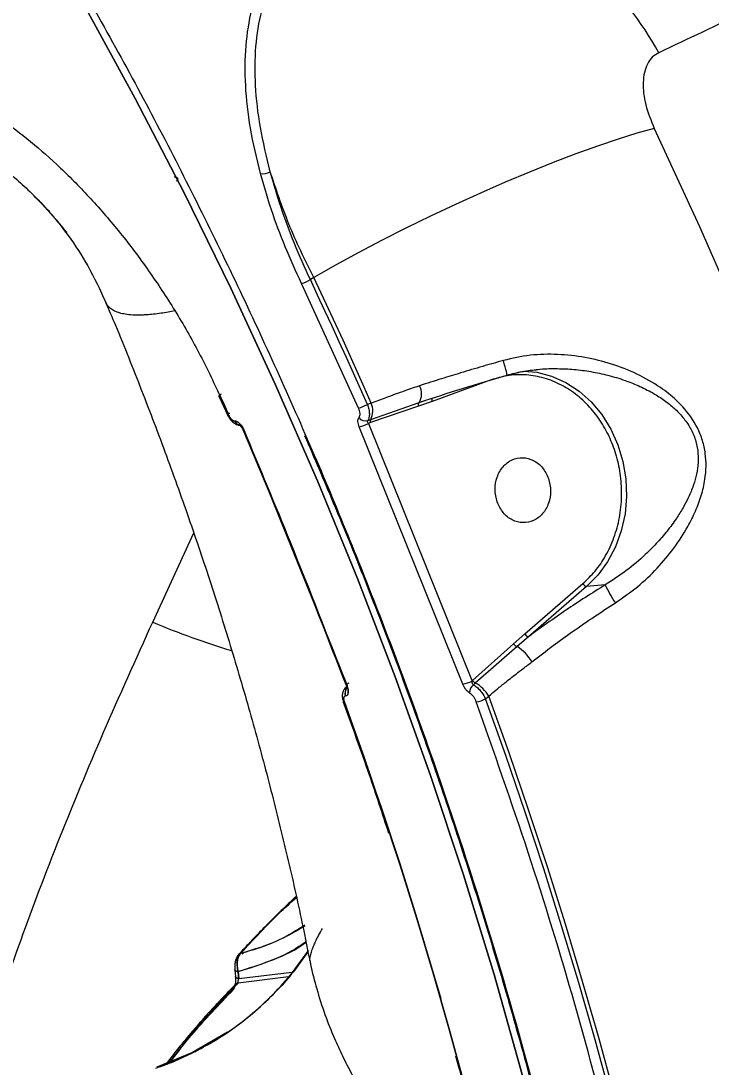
# Model space of a CAD drawing. Header units: millimetres. Extents: x -7083 to 7374, y -8368 to 7509.
# Drawn here: x 2384.7 to 2480.2, y -1570.4 to -1425.5 of the extents above; entities that cross this region are included whole.
import ezdxf

# ---------------------------------------------------------------- set-up
doc = ezdxf.new("R2010")
doc.units = ezdxf.units.MM
for name, color, linetype in [('DIKOM_ОБЪЕКТ', 7, 'Continuous'), ('DIKOM_РАЗМЕР_ЗОНА', 7, 'Continuous'), ('DIKOM_РАЗМЕР_ОБЪЕКТА', 7, 'Continuous')]:
    doc.layers.add(name, color=color, linetype=linetype)
doc.styles.add('style1', font='arial.ttf', dxfattribs={"width": 0.8})
doc.dimstyles.new('1-50', dxfattribs={"dimtxt": 300, "dimasz": 200, "dimexe": 100, "dimexo": 0, "dimgap": 100, "dimtad": 1, "dimtxsty": 'style1', "dimcen": 200, "dimclrd": 7, "dimclre": 7, "dimclrt": 7, "dimadec": 1, "dimazin": 2, "dimtfac": 1, "dimtmove": 0, "dimatfit": 2, "dimfxl": 0, "dimlwd": 25, "dimlwe": 18, "dimarcsym": 0})

# ---------------------------------------------------------------- blocks, each defined once
blk = doc.blocks.new('*D10')
at = {"layer": 'Defpoints', "color": 0, "transparency": 16777216}
for p in [(-5583.43, 647.96), (4593.55, 648.92), (4593.55, -5902.54)]:
    blk.add_point(p, dxfattribs=at)
at = {"layer": 'DIKOM_РАЗМЕР_ОБЪЕКТА', "color": 7, "lineweight": 18, "transparency": 16777216}
for p, q in [((-5583.43, 647.96), (-5583.43, -6002.54)), ((4593.55, 648.92), (4593.55, -6002.54))]:
    blk.add_line(p, q, dxfattribs=at)
at = {"layer": 'DIKOM_РАЗМЕР_ОБЪЕКТА', "color": 7, "lineweight": 25, "transparency": 16777216}
blk.add_line((-5383.43, -5902.54), (4393.55, -5902.54), dxfattribs=at)
at = {"layer": 'DIKOM_РАЗМЕР_ОБЪЕКТА', "color": 7, "transparency": 16777216}
for points in [[(-5383.43, -5869.2), (-5383.43, -5935.87), (-5583.43, -5902.54)], [(4393.55, -5869.2), (4393.55, -5935.87), (4593.55, -5902.54)]]:
    blk.add_solid(points, dxfattribs=at)
at = {"layer": 'DIKOM_РАЗМЕР_ОБЪЕКТА', "color": 7, "transparency": 16777216, "insert": (-226.13, -5649.37), "char_height": 300, "attachment_point": 5, "style": 'style1'}
blk.add_mtext('10150', dxfattribs=at)
blk = doc.blocks.new('*D11')
at = {"layer": 'Defpoints', "color": 0, "transparency": 16777216}
for p in [(-321.71, 5509.06), (-348.71, -4811.52), (5568.58, -4811.52)]:
    blk.add_point(p, dxfattribs=at)
at = {"layer": 'DIKOM_РАЗМЕР_ОБЪЕКТА', "color": 7, "lineweight": 18, "transparency": 16777216}
for p, q in [((-321.71, 5509.06), (5668.58, 5509.06)), ((-348.71, -4811.52), (5668.58, -4811.52))]:
    blk.add_line(p, q, dxfattribs=at)
at = {"layer": 'DIKOM_РАЗМЕР_ОБЪЕКТА', "color": 7, "lineweight": 25, "transparency": 16777216}
blk.add_line((5568.58, 5309.06), (5568.58, -4611.52), dxfattribs=at)
at = {"layer": 'DIKOM_РАЗМЕР_ОБЪЕКТА', "color": 7, "transparency": 16777216}
for points in [[(5535.25, 5309.06), (5601.91, 5309.06), (5568.58, 5509.06)], [(5535.25, -4611.52), (5601.91, -4611.52), (5568.58, -4811.52)]]:
    blk.add_solid(points, dxfattribs=at)
at = {"layer": 'DIKOM_РАЗМЕР_ОБЪЕКТА', "color": 7, "transparency": 16777216, "insert": (5315.31, 775.23), "char_height": 300, "attachment_point": 5, "rotation": 90, "style": 'style1'}
blk.add_mtext('10300', dxfattribs=at)
blk = doc.blocks.new('*D12')
at = {"layer": 'Defpoints', "color": 0, "transparency": 16777216}
for p in [(-621.71, 7509.06), (-373.6, -6811.53), (7273.89, -6811.53)]:
    blk.add_point(p, dxfattribs=at)
at = {"layer": 'DIKOM_РАЗМЕР_ЗОНА', "color": 7, "lineweight": 18, "transparency": 16777216}
for p, q in [((-621.71, 7509.06), (7373.89, 7509.06)), ((-373.6, -6811.53), (7373.89, -6811.53))]:
    blk.add_line(p, q, dxfattribs=at)
at = {"layer": 'DIKOM_РАЗМЕР_ЗОНА', "color": 7, "lineweight": 25, "transparency": 16777216}
blk.add_line((7273.89, 7309.06), (7273.89, -6611.53), dxfattribs=at)
at = {"layer": 'DIKOM_РАЗМЕР_ЗОНА', "color": 7, "transparency": 16777216}
for points in [[(7240.56, 7309.06), (7307.22, 7309.06), (7273.89, 7509.06)], [(7240.56, -6611.53), (7307.22, -6611.53), (7273.89, -6811.53)]]:
    blk.add_solid(points, dxfattribs=at)
at = {"layer": 'DIKOM_РАЗМЕР_ЗОНА', "color": 7, "transparency": 16777216, "insert": (7020.62, 1288.25), "char_height": 300, "attachment_point": 5, "rotation": 90, "style": 'style1'}
blk.add_mtext('14300', dxfattribs=at)
blk = doc.blocks.new('*D13')
at = {"layer": 'Defpoints', "color": 0, "transparency": 16777216}
for p in [(6593.53, 996.24), (-7083.43, 647.96), (6593.53, -8268.31)]:
    blk.add_point(p, dxfattribs=at)
at = {"layer": 'DIKOM_РАЗМЕР_ЗОНА', "color": 7, "lineweight": 18, "transparency": 16777216}
for p, q in [((6593.53, 996.24), (6593.53, -8368.31)), ((-7083.43, 647.96), (-7083.43, -8368.31))]:
    blk.add_line(p, q, dxfattribs=at)
at = {"layer": 'DIKOM_РАЗМЕР_ЗОНА', "color": 7, "lineweight": 25, "transparency": 16777216}
blk.add_line((-6883.43, -8268.31), (6393.53, -8268.31), dxfattribs=at)
at = {"layer": 'DIKOM_РАЗМЕР_ЗОНА', "color": 7, "transparency": 16777216}
for points in [[(-6883.43, -8234.97), (-6883.43, -8301.64), (-7083.43, -8268.31)], [(6393.53, -8234.97), (6393.53, -8301.64), (6593.53, -8268.31)]]:
    blk.add_solid(points, dxfattribs=at)
at = {"layer": 'DIKOM_РАЗМЕР_ЗОНА', "color": 7, "transparency": 16777216, "insert": (322.1, -8015.03), "char_height": 300, "attachment_point": 5, "style": 'style1'}
blk.add_mtext('13650', dxfattribs=at)

msp = doc.modelspace()

# ---------------------------------------------------------------- linework, layer by layer
at = {"layer": 'DIKOM_ОБЪЕКТ', "color": 7, "linetype": 'Continuous', "lineweight": 15}
for p, q in [((2405.943, -1447.069), (2406.389, -1447.36)), ((2406.389, -1447.36), (2405.944, -1447.07)), ((2406.389, -1447.368), (2406.271, -1447.714)), ((2406.271, -1447.714), (2406.389, -1447.368)), ((2425.218, -1461.03), (2424.732, -1461.348)), ((2431.378, -1479.126), (2423.499, -1461.877)), ((2456.239, -1473.791), (2456.51, -1473.757)), ((2449.77, -1475.232), (2441.596, -1478.214)), ((2412.083, -1477.464), (2413.253, -1480.088)), ((2433.169, -1478.438), (2432.628, -1478.636)), ((2439.711, -1478.856), (2433.066, -1481.148)), ((2433.088, -1480.708), (2439.805, -1478.363)), ((2441.596, -1478.214), (2439.711, -1478.856)), ((2439.805, -1478.363), (2440.334, -1478.184)), ((2440.334, -1478.184), (2440.668, -1478.071)), ((2413.373, -1479.95), (2413.35, -1479.969)), ((2414.254, -1480.929), (2414.267, -1480.928)), ((2414.267, -1480.928), (2414.254, -1480.929)), ((2415.115, -1481.44), (2414.821, -1481.383)), ((2415.1, -1481.501), (2415.041, -1481.502)), ((2415.1, -1481.501), (2415.041, -1481.501)), ((2445.842, -1517.362), (2431.504, -1481.716)), ((2432.67, -1480.86), (2433.088, -1480.708)), ((2433.066, -1481.148), (2432.77, -1481.256)), ((2432.77, -1481.256), (2447.119, -1516.93)), ((2415.583, -1482.257), (2429.81, -1517.556)), ((2402.919, -1508.762), (2408.582, -1496.406)), ((2454.412, -1510.404), (2462.47, -1503.44)), ((2465.548, -1503.614), (2462.989, -1503.823)), ((2462.989, -1503.823), (2454.931, -1510.787)), ((2452.882, -1511.781), (2454.412, -1510.404)), ((2454.931, -1510.787), (2453.366, -1512.152)), ((2447.205, -1516.855), (2452.882, -1511.781)), ((2453.366, -1512.152), (2447.575, -1517.202)), ((2429.766, -1517.739), (2429.458, -1518.027)), ((2429.904, -1517.768), (2429.579, -1517.951)), ((2447.119, -1516.93), (2447.205, -1516.855)), ((2447.575, -1517.202), (2447.302, -1517.438)), ((2429.608, -1518.992), (2429.595, -1518.992)), ((2429.595, -1518.992), (2429.608, -1518.992)), ((2448.991, -1519.409), (2449.453, -1519.013)), ((2422.266, -1557.307), (2424.387, -1554.363)), ((2424.399, -1554.421), (2422.391, -1557.183)), ((2415.503, -1554.537), (2415.306, -1554.739)), ((2414.278, -1556.92), (2414.374, -1557.863)), ((2414.727, -1557.172), (2414.824, -1558.117)), ((2414.824, -1558.117), (2422.157, -1557.232)), ((2422.29, -1557.271), (2422.266, -1557.307)), ((2425.029, -1556.885), (2425.038, -1556.884)), ((2421.721, -1557.91), (2414.748, -1558.752)), ((2421.758, -1557.905), (2421.728, -1557.909)), ((2413.248, -1565.542), (2408.403, -1568.385)), ((2403.356, -1570.527), (2408.23, -1568.521)), ((2408.403, -1568.385), (2403.501, -1570.384)), ((2405.146, -1569.874), (2405.244, -1569.75)), ((2405.161, -1569.868), (2405.261, -1569.743)), ((2405.225, -1569.843), (2405.325, -1569.717))]:
    msp.add_line(p, q, dxfattribs=at)
at = {"layer": 'DIKOM_ОБЪЕКТ', "color": 7, "linetype": 'Continuous', "lineweight": 15, "flags": 128}
for points in [[(2474.08, -1697.063), (2473.229, -1683.135), (2472.032, -1669.178), (2470.491, -1655.201), (2468.607, -1641.213), (2466.38, -1627.223), (2463.812, -1613.24), (2460.905, -1599.273), (2457.661, -1585.332), (2454.082, -1571.426), (2450.171, -1557.563), (2445.929, -1543.753), (2441.36, -1530.006), (2436.466, -1516.329), (2431.251, -1502.732), (2425.719, -1489.224), (2419.872, -1475.814), (2413.715, -1462.51), (2407.252, -1449.322), (2400.486, -1436.257), (2393.423, -1423.324), (2386.067, -1410.533)], [(2386.067, -1410.533), (2393.423, -1423.324), (2400.486, -1436.257), (2407.252, -1449.322), (2413.715, -1462.51), (2419.872, -1475.814), (2425.719, -1489.224), (2431.251, -1502.732), (2436.466, -1516.329), (2441.36, -1530.006), (2445.929, -1543.753), (2450.171, -1557.563), (2454.082, -1571.426), (2457.661, -1585.332), (2460.905, -1599.273), (2463.812, -1613.24), (2466.38, -1627.223), (2468.607, -1641.213), (2470.491, -1655.201), (2472.032, -1669.178), (2473.229, -1683.135), (2474.08, -1697.063)], [(2472.351, -1440.409), (2469.958, -1441.076), (2467.338, -1441.89), (2464.513, -1442.844), (2461.512, -1443.929), (2458.359, -1445.135), (2455.085, -1446.451), (2451.72, -1447.865), (2448.293, -1449.365), (2444.836, -1450.935), (2441.382, -1452.563), (2437.96, -1454.233), (2434.602, -1455.931), (2431.34, -1457.64), (2428.203, -1459.345), (2425.218, -1461.03)], [(2472.351, -1440.409), (2478.626, -1454.006), (2484.611, -1467.703), (2490.302, -1481.492), (2495.696, -1495.365), (2500.791, -1509.316), (2505.583, -1523.335), (2510.07, -1537.416), (2514.25, -1551.55), (2518.119, -1565.73), (2521.677, -1579.949), (2524.921, -1594.198), (2527.849, -1608.469), (2530.46, -1622.755), (2532.753, -1637.048)], [(2432.628, -1478.636), (2431.669, -1476.465), (2430.702, -1474.297), (2429.726, -1472.132), (2428.743, -1469.97), (2427.752, -1467.81), (2426.753, -1465.653), (2425.746, -1463.499), (2424.732, -1461.348)], [(2433.169, -1478.438), (2432.203, -1476.253), (2431.229, -1474.07), (2430.247, -1471.889), (2429.258, -1469.712), (2428.26, -1467.537), (2427.254, -1465.365), (2426.24, -1463.196), (2425.218, -1461.03)], [(2451.944, -1474.566), (2451.964, -1474.572), (2451.958, -1474.491), (2451.926, -1474.325), (2451.87, -1474.082), (2451.792, -1473.769), (2451.694, -1473.398), (2451.581, -1472.982), (2451.455, -1472.538)], [(2454.257, -1473.997), (2456.077, -1474.166), (2458.127, -1474.694), (2460.095, -1475.568), (2461.938, -1476.768), (2463.617, -1478.268), (2465.094, -1480.036), (2466.337, -1482.032), (2467.32, -1484.214), (2468.019, -1486.533), (2468.42, -1488.938), (2468.515, -1491.377), (2468.301, -1493.796), (2467.783, -1496.143), (2466.972, -1498.366), (2465.885, -1500.416), (2464.548, -1502.248), (2462.989, -1503.823)], [(2412.238, -1477.475), (2412.185, -1477.479), (2412.146, -1477.476), (2412.12, -1477.466), (2412.108, -1477.45), (2412.111, -1477.427), (2412.128, -1477.399), (2412.159, -1477.365), (2412.204, -1477.325)], [(2413.373, -1479.95), (2413.228, -1479.621), (2413.082, -1479.293), (2412.936, -1478.965), (2412.79, -1478.637), (2412.644, -1478.309), (2412.497, -1477.981), (2412.351, -1477.653), (2412.204, -1477.325)], [(2412.204, -1477.325), (2412.351, -1477.653), (2412.497, -1477.981), (2412.644, -1478.309), (2412.79, -1478.637), (2412.936, -1478.965), (2413.082, -1479.293), (2413.228, -1479.621), (2413.373, -1479.95)], [(2412.238, -1477.475), (2412.385, -1477.803), (2412.532, -1478.131), (2412.679, -1478.459), (2412.825, -1478.788), (2412.971, -1479.116), (2413.117, -1479.444), (2413.263, -1479.773), (2413.409, -1480.101)], [(2413.409, -1480.101), (2413.263, -1479.773), (2413.117, -1479.444), (2412.971, -1479.116), (2412.825, -1478.788), (2412.679, -1478.459), (2412.532, -1478.131), (2412.385, -1477.803), (2412.238, -1477.475)], [(2439.805, -1478.363), (2439.767, -1478.388), (2439.734, -1478.426), (2439.709, -1478.477), (2439.692, -1478.54), (2439.684, -1478.611), (2439.684, -1478.689), (2439.693, -1478.771), (2439.711, -1478.856)], [(2441.683, -1477.723), (2441.67, -1477.729), (2441.629, -1477.76), (2441.597, -1477.808), (2441.575, -1477.87), (2441.563, -1477.945), (2441.563, -1478.03), (2441.574, -1478.12), (2441.596, -1478.214)], [(2413.409, -1480.101), (2413.34, -1480.105), (2413.296, -1480.096), (2413.277, -1480.075), (2413.285, -1480.042), (2413.318, -1479.999), (2413.376, -1479.947), (2413.457, -1479.888), (2413.56, -1479.822)], [(2413.278, -1480.077), (2413.289, -1480.092), (2413.315, -1480.102), (2413.355, -1480.105), (2413.409, -1480.101)], [(2415.583, -1482.257), (2415.504, -1482.255), (2415.456, -1482.237), (2415.442, -1482.204), (2415.462, -1482.157), (2415.495, -1482.118)], [(2430.024, -1517.24), (2429.949, -1517.281), (2429.834, -1517.35), (2429.747, -1517.413), (2429.692, -1517.466), (2429.671, -1517.509), (2429.684, -1517.539), (2429.731, -1517.555), (2429.81, -1517.556)], [(2429.81, -1517.556), (2429.731, -1517.555), (2429.684, -1517.539), (2429.673, -1517.526)], [(2468.375, -1582.517), (2466.319, -1574.571), (2464.157, -1566.637), (2461.889, -1558.719), (2459.517, -1550.818), (2457.041, -1542.934), (2454.46, -1535.071), (2451.777, -1527.228), (2448.991, -1519.409)], [(2468.936, -1582.439), (2466.871, -1574.452), (2464.699, -1566.478), (2462.421, -1558.52), (2460.037, -1550.579), (2457.548, -1542.656), (2454.954, -1534.753), (2452.255, -1526.871), (2449.453, -1519.013)], [(2429.443, -1519.887), (2429.387, -1519.883), (2429.345, -1519.874), (2429.316, -1519.858), (2429.302, -1519.837), (2429.304, -1519.81), (2429.319, -1519.779), (2429.35, -1519.743), (2429.395, -1519.703)], [(2429.302, -1519.834), (2429.302, -1519.836), (2429.324, -1519.864), (2429.371, -1519.881), (2429.443, -1519.887)], [(2429.395, -1519.703), (2432.065, -1527.185), (2432.691, -1528.983)], [(2447.946, -1580.096), (2445.981, -1572.491), (2443.915, -1564.898), (2441.746, -1557.32), (2439.477, -1549.758), (2437.106, -1542.214), (2434.635, -1534.689), (2432.065, -1527.185), (2429.395, -1519.703)], [(2429.443, -1519.887), (2432.116, -1527.375), (2434.688, -1534.886), (2437.161, -1542.417), (2439.534, -1549.968), (2441.805, -1557.536), (2443.975, -1565.12), (2446.044, -1572.718), (2448.009, -1580.33)], [(2448.009, -1580.33), (2446.044, -1572.718), (2443.975, -1565.12), (2441.805, -1557.536), (2439.534, -1549.968), (2437.161, -1542.417), (2434.688, -1534.886), (2432.116, -1527.375), (2429.443, -1519.887)], [(2433.909, -1532.537), (2434.635, -1534.689), (2437.106, -1542.214), (2439.477, -1549.758), (2441.746, -1557.32), (2442.779, -1560.883)], [(2414.727, -1557.172), (2414.6, -1557.147), (2414.49, -1557.114), (2414.401, -1557.073), (2414.335, -1557.026), (2414.293, -1556.973), (2414.278, -1556.916), (2414.288, -1556.856), (2414.324, -1556.796)], [(2414.278, -1556.92), (2414.293, -1556.973), (2414.335, -1557.026), (2414.401, -1557.073), (2414.49, -1557.114), (2414.6, -1557.147), (2414.727, -1557.172)], [(2422.39, -1557.183), (2422.381, -1557.188), (2422.315, -1557.241)], [(2414.374, -1557.863), (2414.389, -1557.916), (2414.431, -1557.969), (2414.497, -1558.017), (2414.586, -1558.059), (2414.696, -1558.092), (2414.824, -1558.117)], [(2414.824, -1558.117), (2414.696, -1558.092), (2414.586, -1558.059), (2414.497, -1558.017), (2414.431, -1557.969), (2414.389, -1557.916), (2414.374, -1557.864)], [(2408.23, -1568.521), (2408.344, -1568.41), (2408.405, -1568.384)], [(2408.403, -1568.385), (2408.344, -1568.41), (2408.23, -1568.521)]]:
    msp.add_lwpolyline(points, dxfattribs=at)
at = {"layer": 'DIKOM_ОБЪЕКТ', "color": 7, "linetype": 'Continuous', "lineweight": 15}
for centre, radius, start, end in [((2430.855, -1453.26), 48.157, 28.99332, 46.5373), ((2418.161, -1444.698), 1.982, 260.23515, 300.69547), ((2422.061, -1456.821), 5.256, 285.8728, 300.53573), ((2437.705, -1477.154), 2.423, 330.07397, 27.39974), ((2413.321, -1478.75), 1.81, 120.93956, 128.10242), ((2430.288, -1474.505), 4.748, 283.26381, 299.52679), ((2430.614, -1479.484), 2.76, 333.68033, 22.25968), ((2414.471, -1481.35), 1.78, 120.80411, 128.08891), ((2432.349, -1479.81), 1.098, 215.10958, 287.03272), ((2415.096, -1480.603), 0.903, 201.15794, 264.28184), ((2415.084, -1480.619), 0.886, 200.48278, 265.21437), ((2415.118, -1480.595), 0.913, 201.34155, 258.30161), ((2415.098, -1480.617), 0.887, 200.51732, 264.27813), ((2430.748, -1477.667), 4.119, 280.58093, 299.39368), ((2433.57, -1480.952), 0.54, 153.07647, 201.2006), ((2415.541, -1482.13), 0.134, 224.78526, 288.36556), ((2463.126, -1503.095), 0.742, 207.78155, 259.35901), ((2484.298, -1494.599), 20.805, 205.67936, 213.58236), ((2442.702, -1415.975), 100.956, 246.79264, 253.38586), ((2455.068, -1510.058), 0.742, 207.78155, 259.35901), ((2453.616, -1511.324), 0.864, 211.86878, 253.16316), ((2449.893, -1517.526), 6.399, 30.58891, 57.13315), ((2430.612, -1518.593), 1.092, 138.93807, 201.44966), ((2430.612, -1518.593), 1.093, 139.03675, 201.44641), ((2430.626, -1518.592), 1.093, 139.35244, 201.43695), ((2430.636, -1518.594), 1.102, 139.43051, 201.15686), ((2430.644, -1518.506), 1.412, 114.25906, 131.89549), ((2445.056, -1512.938), 4.494, 280.07574, 297.32539), ((2448.157, -1518.537), 1.392, 127.88871, 181.04831), ((2448.044, -1516.331), 0.99, 212.00632, 241.69055), ((2445.152, -1521.596), 5.018, 30.98433, 61.12719), ((2447.207, -1515.931), 3.909, 277.29835, 297.14803), ((2415.339, -1555.442), 0.818, 109.06177, 186.77927), ((2415.331, -1555.435), 0.809, 108.69178, 137.75342), ((2414.911, -1559.564), 0.829, 101.40762, 171.50367), ((2414.912, -1559.567), 0.831, 101.39669, 138.98163)]:
    msp.add_arc(centre, radius, start, end, dxfattribs=at)
for points, knots in [([(2982.319, -1126.439), (2979.274, -1128.688), (2973.197, -1133.176), (2963.462, -1140.208), (2953.33, -1147.419), (2942.78, -1154.817), (2932.804, -1161.719), (2923.537, -1168.06), (2915.09, -1173.787), (2906.49, -1179.57), (2897.749, -1185.399), (2888.879, -1191.269), (2879.89, -1197.172), (2868.187, -1204.802), (2853.655, -1214.182), (2836.187, -1225.316), (2818.58, -1236.407), (2803.385, -1245.871), (2790.72, -1253.69), (2780.627, -1259.884), (2770.556, -1266.027), (2760.518, -1272.114), (2750.523, -1278.139), (2740.581, -1284.097), (2729.812, -1290.513), (2718.237, -1297.366), (2705.887, -1304.625), (2693.684, -1311.745), (2681.644, -1318.72), (2669.783, -1325.543), (2657.892, -1332.333), (2645.989, -1339.08), (2634.09, -1345.773), (2622.428, -1352.281), (2611.014, -1358.601), (2599.86, -1364.726), (2588.016, -1371.177), (2575.553, -1377.901), (2562.56, -1384.833), (2550.001, -1391.455), (2537.893, -1397.763), (2525.101, -1404.342), (2511.754, -1411.1), (2498.046, -1417.904), (2485.029, -1424.236), (2476.989, -1428.026), (2472.977, -1429.918)], [0, 0, 0, 0, 0.0251762, 0.0502458, 0.075209, 0.100066, 0.1248168, 0.1429873, 0.1610638, 0.1790464, 0.1969351, 0.21473, 0.2324311, 0.2500384, 0.282696, 0.3149379, 0.3467642, 0.378175, 0.3959391, 0.4135675, 0.4310603, 0.4484175, 0.4656392, 0.4827252, 0.4996757, 0.521074, 0.5422607, 0.5632358, 0.5839991, 0.6045509, 0.624891, 0.6461777, 0.6672639, 0.6881494, 0.7088341, 0.7293181, 0.7496013, 0.7750478, 0.8002652, 0.8252533, 0.8500121, 0.8745413, 0.9060952, 0.9375232, 0.968825, 1, 1, 1, 1]), ([(2417.825, -1446.652), (2417.317, -1444.54), (2416.306, -1440.335), (2415.665, -1434.403), (2415.709, -1428.876), (2416.522, -1423.867), (2418.094, -1419.434), (2420.429, -1415.692), (2423.448, -1412.616), (2426.011, -1411.24), (2427.295, -1410.551)], [0, 0, 0, 0, 0.1258841, 0.2507513, 0.3753422, 0.5006865, 0.6251008, 0.7504822, 0.8750158, 1, 1, 1, 1]), ([(2419.173, -1446.403), (2418.675, -1444.334), (2417.681, -1440.214), (2417.046, -1434.4), (2417.081, -1428.981), (2417.869, -1424.068), (2419.399, -1419.714), (2421.691, -1416.056), (2424.242, -1413.365), (2426.27, -1412.248), (2427.056, -1411.815)], [0, 0, 0, 0, 0.1319882, 0.2629166, 0.3935517, 0.5249824, 0.655435, 0.7869058, 0.9174873, 1, 1, 1, 1]), ([(2472.977, -1429.918), (2472.661, -1430.107), (2472.028, -1430.487), (2471.369, -1431.449), (2470.947, -1432.637), (2470.728, -1434.476), (2471.013, -1437.131), (2471.905, -1439.315), (2472.351, -1440.409)], [0, 0, 0, 0, 0.124917, 0.2502375, 0.3749282, 0.5004433, 0.7499019, 1, 1, 1, 1]), ([(2368.536, -1433.799), (2369.433, -1433.845), (2371.226, -1433.935), (2374.473, -1434.974), (2378.048, -1436.669), (2381.918, -1439.066), (2385.985, -1442.123), (2390.157, -1445.804), (2394.34, -1450.058), (2398.444, -1454.829), (2402.372, -1460.038), (2406.032, -1465.604), (2409.393, -1471.437), (2411.289, -1475.461), (2412.238, -1477.475)], [0, 0, 0, 0, 0.0836186, 0.1671647, 0.2504175, 0.3338511, 0.4173022, 0.5004885, 0.583737, 0.6671369, 0.7504577, 0.8333948, 0.9166264, 1, 1, 1, 1]), ([(2357.277, -1437.094), (2357.364, -1437.09), (2357.543, -1437.08), (2358.165, -1437.065), (2358.923, -1437.072), (2359.966, -1437.115), (2361.445, -1437.237), (2363.291, -1437.489), (2365.361, -1437.891), (2367.659, -1438.476), (2370.116, -1439.268), (2372.464, -1440.194), (2374.522, -1441.142), (2376.514, -1442.182), (2378.709, -1443.471), (2381.253, -1445.183), (2383.823, -1447.218), (2386.274, -1449.47), (2388.715, -1452.031), (2391.387, -1455.377), (2394.135, -1459.562), (2395.625, -1462.779), (2396.412, -1464.48)], [0, 0, 0, 0, 0.0540063, 0.1106603, 0.1592109, 0.2028056, 0.2540337, 0.3142561, 0.3693734, 0.4226587, 0.4738383, 0.519161, 0.556358, 0.5856296, 0.6167925, 0.6603674, 0.7161883, 0.7557693, 0.8036569, 0.8606764, 0.9263547, 1, 1, 1, 1]), ([(2423.499, -1461.877), (2422.729, -1460.18), (2421.188, -1456.784), (2419.278, -1451.669), (2418.309, -1448.324), (2417.825, -1446.652)], [0, 0, 0, 0, 0.3332234, 0.6667398, 1, 1, 1, 1]), ([(2425.218, -1461.03), (2424.598, -1459.801), (2423.36, -1457.347), (2421.195, -1452.433), (2419.98, -1448.809), (2419.173, -1446.403)], [0, 0, 0, 0, 0.2519518, 0.5032918, 1, 1, 1, 1]), ([(2424.732, -1461.348), (2423.976, -1459.678), (2422.469, -1456.349), (2420.598, -1451.328), (2419.649, -1448.048), (2419.173, -1446.403)], [0, 0, 0, 0, 0.3340171, 0.6659828, 1, 1, 1, 1]), ([(2406.389, -1447.368), (2406.389, -1447.368), (2406.39, -1447.367), (2406.39, -1447.364), (2406.389, -1447.362), (2406.389, -1447.36)], [0, 0, 0, 0, 0.2126201, 0.444645, 1, 1, 1, 1]), ([(2406.389, -1447.368), (2406.389, -1447.368), (2406.39, -1447.367), (2406.39, -1447.364), (2406.389, -1447.362), (2406.389, -1447.36)], [0, 0, 0, 0, 0.22059, 0.4547602, 1, 1, 1, 1]), ([(2390.976, -1454.742), (2390.977, -1454.744), (2391.022, -1454.84), (2390.635, -1454.356), (2389.847, -1453.392), (2388.469, -1451.731), (2387.2, -1450.465), (2386.473, -1449.739)], [0, 0, 0, 0, 0.0031596, 0.1709639, 0.4211572, 0.6680249, 1, 1, 1, 1]), ([(2406.002, -1465.683), (2405.996, -1465.684), (2405.664, -1465.75), (2405.008, -1465.863), (2403.999, -1466.021), (2403.01, -1466.141), (2402.134, -1466.218), (2401.573, -1466.246), (2401.262, -1466.255), (2401.131, -1466.258), (2401.013, -1466.26), (2400.906, -1466.26), (2400.812, -1466.26), (2400.346, -1466.258), (2399.601, -1466.218), (2398.695, -1466.075), (2397.941, -1465.854), (2397.324, -1465.554), (2396.833, -1465.158), (2396.524, -1464.758), (2396.411, -1464.461), (2396.371, -1464.356)], [0, 0, 0, 0, 0.0009256, 0.0570736, 0.1200093, 0.1917547, 0.2579381, 0.3107816, 0.3224176, 0.3331387, 0.342945, 0.3518366, 0.3598134, 0.3668756, 0.4713204, 0.5655377, 0.6564301, 0.7547053, 0.847362, 0.9458101, 1, 1, 1, 1]), ([(2396.391, -1464.484), (2396.842, -1465.54), (2398.575, -1469.598), (2401.395, -1476.691), (2404.851, -1485.766), (2408.104, -1494.881), (2411.169, -1504.023), (2414.036, -1513.185), (2416.705, -1522.355), (2419.174, -1531.527), (2421.433, -1540.689), (2423.266, -1548.731), (2424.257, -1553.693), (2424.644, -1555.626)], [0, 0, 0, 0, 0.0346564, 0.1332436, 0.2322486, 0.3316416, 0.4313998, 0.5315057, 0.6319469, 0.7327156, 0.8338077, 0.9352233, 1, 1, 1, 1]), ([(2466.966, -1506.107), (2468.008, -1505.383), (2470.095, -1503.934), (2472.787, -1501.342), (2475.13, -1498.548), (2476.859, -1495.884), (2478.084, -1493.428), (2478.893, -1491.251), (2479.38, -1489.158), (2479.555, -1487.215), (2479.461, -1485.404), (2479.077, -1483.611), (2478.169, -1481.345), (2476.836, -1479.473), (2475.377, -1478.003), (2474.347, -1477.116), (2472.587, -1475.814), (2469.972, -1474.333), (2466.453, -1472.96), (2462.769, -1472.047), (2458.997, -1471.632), (2455.171, -1471.697), (2452.696, -1472.257), (2451.455, -1472.538)], [0, 0, 0, 0, 0.0624741, 0.125065, 0.1873409, 0.2498758, 0.2919389, 0.3339672, 0.3747903, 0.4072249, 0.4374468, 0.4691553, 0.5002048, 0.5586356, 0.5797997, 0.6020607, 0.6255581, 0.6879946, 0.7506604, 0.8130007, 0.8756723, 0.9376942, 1, 1, 1, 1]), ([(2451.455, -1472.538), (2450.501, -1472.81), (2448.513, -1473.377), (2445.66, -1474.226), (2442.732, -1475.121), (2440.869, -1475.716), (2439.856, -1476.039)], [0, 0, 0, 0, 0.2408505, 0.501848, 0.7291689, 1, 1, 1, 1]), ([(2439.853, -1478.333), (2441.813, -1477.692), (2445.746, -1476.405), (2449.887, -1475.178), (2451.965, -1474.562)], [0, 0, 0, 0, 0.4983843, 1, 1, 1, 1]), ([(2462.47, -1503.44), (2463.049, -1502.885), (2464.237, -1501.749), (2465.692, -1499.579), (2466.847, -1497.08), (2467.597, -1494.315), (2467.903, -1491.426), (2467.757, -1488.553), (2467.199, -1485.83), (2466.282, -1483.315), (2465.025, -1481), (2463.412, -1478.902), (2461.455, -1477.103), (2459.224, -1475.717), (2456.825, -1474.818), (2454.38, -1474.452), (2451.996, -1474.557), (2450.5, -1475.01), (2449.77, -1475.232)], [0, 0, 0, 0, 0.0590999, 0.1210209, 0.1849764, 0.25, 0.3150236, 0.3789791, 0.4409001, 0.5, 0.5590999, 0.6210209, 0.6849764, 0.75, 0.8150236, 0.8789791, 0.9409001, 1, 1, 1, 1]), ([(2451.965, -1474.562), (2452.674, -1474.382), (2454.092, -1474.02), (2455.554, -1473.856), (2456.285, -1473.774)], [0, 0, 0, 0, 0.4999912, 1, 1, 1, 1]), ([(2452.41, -1474.46), (2453.014, -1474.307), (2454.276, -1473.988), (2455.566, -1473.859), (2456.239, -1473.791)], [0, 0, 0, 0, 0.4784843, 1, 1, 1, 1]), ([(2456.51, -1473.757), (2456.528, -1473.755), (2457.344, -1473.651), (2458.928, -1473.65), (2461.275, -1473.747), (2463.603, -1474.055), (2465.971, -1474.557), (2468.233, -1475.242), (2470.394, -1476.108), (2472.287, -1477.081), (2473.918, -1478.15), (2475.297, -1479.283), (2476.503, -1480.569), (2477.504, -1482.081), (2478.169, -1483.738), (2478.459, -1485.439), (2478.422, -1487.096), (2478.141, -1488.649), (2477.669, -1490.169), (2477.065, -1491.587), (2476.303, -1493.023), (2475.357, -1494.533), (2474.128, -1496.195), (2472.685, -1497.862), (2470.833, -1499.716), (2468.533, -1501.697), (2466.543, -1502.975), (2465.548, -1503.614)], [0, 0, 0, 0, 0.0010078, 0.0470703, 0.0906565, 0.1366554, 0.1831621, 0.2316949, 0.2747562, 0.3193659, 0.3557183, 0.3876424, 0.4218438, 0.4558421, 0.4900384, 0.5240618, 0.5581831, 0.5921694, 0.6238977, 0.6602426, 0.6911996, 0.7280926, 0.7734922, 0.8208163, 0.8639435, 0.9320247, 1, 1, 1, 1]), ([(2439.856, -1476.039), (2439.172, -1476.27), (2437.576, -1476.81), (2435.35, -1477.653), (2433.838, -1478.197), (2433.169, -1478.438)], [0, 0, 0, 0, 0.2948345, 0.6880957, 1, 1, 1, 1]), ([(2432.628, -1478.636), (2432.703, -1478.858), (2432.852, -1479.303), (2432.921, -1479.933), (2432.875, -1480.486), (2432.738, -1480.735), (2432.67, -1480.86)], [0, 0, 0, 0, 0.2501853, 0.4999203, 0.7499354, 1, 1, 1, 1]), ([(2413.28, -1480.082), (2413.346, -1480.216), (2413.494, -1480.516), (2413.855, -1480.976), (2414.28, -1481.305), (2414.656, -1481.469), (2414.841, -1481.481), (2414.915, -1481.486)], [0, 0, 0, 0, 0.1879627, 0.4206014, 0.7117447, 0.8833408, 1, 1, 1, 1]), ([(2413.409, -1480.101), (2413.466, -1480.215), (2413.58, -1480.442), (2413.813, -1480.72), (2414.054, -1480.904), (2414.187, -1480.921), (2414.254, -1480.929)], [0, 0, 0, 0, 0.2500201, 0.4999143, 0.7497084, 1, 1, 1, 1]), ([(2414.254, -1480.929), (2414.179, -1480.918), (2414.028, -1480.896), (2413.774, -1480.68), (2413.557, -1480.401), (2413.458, -1480.201), (2413.409, -1480.101)], [0, 0, 0, 0, 0.2797673, 0.559852, 0.7798294, 1, 1, 1, 1]), ([(2431.504, -1481.716), (2431.457, -1481.588), (2431.364, -1481.333), (2431.315, -1480.973), (2431.334, -1480.658), (2431.411, -1480.514), (2431.45, -1480.442)], [0, 0, 0, 0, 0.2505986, 0.5006239, 0.7504884, 1, 1, 1, 1]), ([(2431.378, -1479.126), (2431.429, -1479.257), (2431.53, -1479.519), (2431.586, -1479.892), (2431.569, -1480.219), (2431.49, -1480.368), (2431.45, -1480.442)], [0, 0, 0, 0, 0.2507927, 0.500723, 0.7505005, 1, 1, 1, 1]), ([(2414.358, -1481.063), (2414.347, -1481.056), (2414.308, -1481.032), (2414.275, -1480.984), (2414.252, -1480.949)], [0, 0, 0, 0, 0.2830111, 1, 1, 1, 1]), ([(2414.267, -1480.928), (2414.318, -1480.93), (2414.418, -1480.933), (2414.65, -1481.031), (2414.962, -1481.274), (2415.324, -1481.722), (2415.497, -1482.079), (2415.583, -1482.257)], [0, 0, 0, 0, 0.1257369, 0.251488, 0.5008063, 0.75027, 1, 1, 1, 1]), ([(2415.583, -1482.257), (2415.485, -1482.057), (2415.289, -1481.658), (2414.901, -1481.217), (2414.543, -1480.96), (2414.359, -1480.938), (2414.267, -1480.928)], [0, 0, 0, 0, 0.279515, 0.5589463, 0.7793103, 1, 1, 1, 1]), ([(2414.987, -1481.502), (2414.988, -1481.507), (2414.99, -1481.517), (2415.041, -1481.57), (2415.121, -1481.664), (2415.225, -1481.807), (2415.342, -1481.998), (2415.411, -1482.147), (2415.447, -1482.225)], [0, 0, 0, 0, 0.1210869, 0.2668847, 0.4260024, 0.6002677, 0.7915457, 1, 1, 1, 1]), ([(2432.77, -1481.256), (2432.744, -1481.217), (2432.694, -1481.14), (2432.653, -1481.029), (2432.64, -1480.93), (2432.66, -1480.883), (2432.67, -1480.86)], [0, 0, 0, 0, 0.2572967, 0.5097976, 0.7567793, 1, 1, 1, 1]), ([(2415.443, -1482.198), (2417.652, -1487.489), (2422.534, -1499.184), (2427.147, -1511.021), (2429.672, -1517.503)], [0, 0, 0, 0, 0.4524822, 1, 1, 1, 1]), ([(2429.81, -1517.556), (2427.227, -1510.929), (2422.613, -1499.094), (2417.732, -1487.402), (2415.583, -1482.257)], [0, 0, 0, 0, 0.559995, 1, 1, 1, 1]), ([(2423.936, -1482.937), (2425.274, -1486.032), (2428.262, -1492.949), (2432.635, -1503.786), (2437.107, -1515.44), (2441.35, -1527.193), (2445.368, -1539.036), (2449.153, -1550.959), (2452.701, -1562.955), (2456.008, -1575.015), (2459.07, -1587.131), (2461.883, -1599.295), (2464.444, -1611.501), (2466.751, -1623.74), (2468.8, -1636.004), (2470.589, -1648.287), (2472.118, -1660.582), (2473.377, -1672.881), (2474.389, -1685.156), (2474.838, -1693.316), (2475.061, -1697.386)], [0, 0, 0, 0, 0.0446421, 0.0997641, 0.1550923, 0.2106055, 0.2662853, 0.3221161, 0.3780845, 0.4341787, 0.4903886, 0.5467053, 0.603121, 0.6596288, 0.7162227, 0.7728974, 0.8296483, 0.8864711, 0.9433623, 1, 1, 1, 1]), ([(2465.548, -1503.614), (2463.725, -1504.768), (2460.084, -1507.073), (2456.646, -1509.55), (2454.931, -1510.787)], [0, 0, 0, 0, 0.5008852, 1, 1, 1, 1]), ([(2455.402, -1514.27), (2456.376, -1513.52), (2458.211, -1512.106), (2461.119, -1510.01), (2463.998, -1508.024), (2465.998, -1506.732), (2466.966, -1506.107)], [0, 0, 0, 0, 0.2654265, 0.500016, 0.7581797, 1, 1, 1, 1]), ([(2423.464, -1707.7), (2422.182, -1706.72), (2417.773, -1703.353), (2411.014, -1697.771), (2403.178, -1690.809), (2396.149, -1683.769), (2389.874, -1676.519), (2384.399, -1668.97), (2379.784, -1661.064), (2376.072, -1652.761), (2373.28, -1643.996), (2371.422, -1634.702), (2370.503, -1624.812), (2370.544, -1614.288), (2371.545, -1603.144), (2373.483, -1591.418), (2376.318, -1579.138), (2380.021, -1566.283), (2384.555, -1552.835), (2389.907, -1538.76), (2395.978, -1524.117), (2400.604, -1513.883), (2402.919, -1508.762)], [0, 0, 0, 0, 0.0195602, 0.0672531, 0.1155043, 0.1643978, 0.2140502, 0.2645412, 0.3153861, 0.3664499, 0.4178064, 0.4695438, 0.521749, 0.5745363, 0.6276789, 0.6806251, 0.7334729, 0.7863429, 0.8393557, 0.8926327, 0.946271, 1, 1, 1, 1]), ([(2449.453, -1519.013), (2449.782, -1518.728), (2450.497, -1518.109), (2451.747, -1517.092), (2453.005, -1516.111), (2454.265, -1515.152), (2454.999, -1514.582), (2455.402, -1514.27)], [0, 0, 0, 0, 0.1771021, 0.3848347, 0.6442005, 0.8052414, 1, 1, 1, 1]), ([(2429.575, -1517.923), (2429.482, -1518.028), (2429.283, -1518.253), (2429.147, -1518.714), (2429.133, -1519.265), (2429.246, -1519.647), (2429.304, -1519.842)], [0, 0, 0, 0, 0.2153032, 0.4600541, 0.7246311, 1, 1, 1, 1]), ([(2429.81, -1517.556), (2429.869, -1517.739), (2429.987, -1518.104), (2429.997, -1518.579), (2429.892, -1518.849), (2429.748, -1518.97), (2429.655, -1518.984), (2429.608, -1518.992)], [0, 0, 0, 0, 0.2497295, 0.4991926, 0.7485103, 0.8742091, 1, 1, 1, 1]), ([(2429.608, -1518.992), (2429.707, -1518.96), (2429.905, -1518.897), (2430.003, -1518.507), (2429.969, -1518.038), (2429.863, -1517.717), (2429.81, -1517.556)], [0, 0, 0, 0, 0.2797809, 0.559625, 0.7797346, 1, 1, 1, 1]), ([(2429.674, -1517.527), (2429.69, -1517.572), (2429.722, -1517.663), (2429.753, -1517.773), (2429.774, -1517.851), (2429.788, -1517.89), (2429.799, -1517.89), (2429.804, -1517.89)], [0, 0, 0, 0, 0.2170659, 0.4361932, 0.6575113, 0.8811129, 1, 1, 1, 1]), ([(2446.765, -1518.562), (2446.674, -1518.501), (2446.493, -1518.377), (2446.235, -1518.084), (2446.006, -1517.741), (2445.897, -1517.488), (2445.842, -1517.362)], [0, 0, 0, 0, 0.250145, 0.5002944, 0.7503473, 1, 1, 1, 1]), ([(2447.302, -1517.438), (2447.277, -1517.412), (2447.226, -1517.359), (2447.171, -1517.235), (2447.132, -1517.09), (2447.123, -1516.984), (2447.119, -1516.93)], [0, 0, 0, 0, 0.2342408, 0.4797597, 0.7357557, 1, 1, 1, 1]), ([(2447.302, -1517.438), (2447.462, -1517.54), (2447.783, -1517.744), (2448.254, -1518.227), (2448.678, -1518.792), (2448.886, -1519.204), (2448.991, -1519.409)], [0, 0, 0, 0, 0.2520092, 0.5025833, 0.7518916, 1, 1, 1, 1]), ([(2429.443, -1519.887), (2429.405, -1519.757), (2429.327, -1519.496), (2429.347, -1519.203), (2429.442, -1519.028), (2429.544, -1519.004), (2429.595, -1518.992)], [0, 0, 0, 0, 0.2787485, 0.5585837, 0.7792918, 1, 1, 1, 1]), ([(2429.595, -1518.992), (2429.537, -1519.007), (2429.423, -1519.038), (2429.339, -1519.242), (2429.337, -1519.537), (2429.408, -1519.77), (2429.443, -1519.887)], [0, 0, 0, 0, 0.2503241, 0.4998674, 0.7496178, 1, 1, 1, 1]), ([(2446.765, -1518.562), (2446.858, -1518.626), (2447.045, -1518.754), (2447.31, -1519.059), (2447.542, -1519.416), (2447.65, -1519.678), (2447.703, -1519.808)], [0, 0, 0, 0, 0.25043, 0.5004767, 0.7503939, 1, 1, 1, 1]), ([(2429.29, -1519.843), (2430.501, -1523.19), (2432.684, -1529.217), (2434.679, -1535.285), (2435.566, -1537.984)], [0, 0, 0, 0, 0.5552343, 1, 1, 1, 1]), ([(2422.773, -1546.764), (2422.695, -1546.832), (2422.318, -1547.155), (2421.721, -1547.744), (2420.909, -1548.513), (2420.143, -1549.26), (2419.411, -1549.983), (2418.601, -1550.796), (2417.575, -1551.844), (2416.246, -1553.235), (2415.288, -1554.286), (2414.761, -1554.864)], [0, 0, 0, 0, 0.0253081, 0.1217475, 0.218188, 0.3117891, 0.3993148, 0.4863486, 0.6129985, 0.7872601, 1, 1, 1, 1]), ([(2415.072, -1554.669), (2417.415, -1552.07), (2419.788, -1549.44), (2422.753, -1546.863), (2422.789, -1546.832)], [0, 0, 0, 0, 0.9879565, 1, 1, 1, 1]), ([(2415.072, -1554.669), (2416.866, -1552.711), (2419.257, -1550.102), (2422.093, -1547.531), (2422.802, -1546.889)], [0, 0, 0, 0, 0.7503219, 1, 1, 1, 1]), ([(2423.958, -1550.738), (2422.829, -1551.451), (2420.092, -1553.181), (2416.93, -1554.118), (2415.072, -1554.669)], [0, 0, 0, 0, 0.4121243, 1, 1, 1, 1]), ([(2423.971, -1550.857), (2423.065, -1551.39), (2421.151, -1552.515), (2418.166, -1553.78), (2416.047, -1554.389), (2415.072, -1554.669)], [0, 0, 0, 0, 0.3267222, 0.6900949, 1, 1, 1, 1]), ([(2424.667, -1555.629), (2424.66, -1555.588), (2424.647, -1555.513), (2424.646, -1555.476), (2424.649, -1555.481), (2424.652, -1555.506), (2424.652, -1555.512), (2424.653, -1555.491), (2424.658, -1555.422), (2424.682, -1555.255), (2424.747, -1554.947), (2424.859, -1554.549), (2425.006, -1554.112), (2425.192, -1553.621), (2425.459, -1552.998), (2425.842, -1552.191), (2426.211, -1551.524), (2426.398, -1551.186)], [0, 0, 0, 0, 0.0661575, 0.1212945, 0.1654194, 0.2031364, 0.2422496, 0.3222763, 0.4024269, 0.497299, 0.5865675, 0.672184, 0.7246702, 0.7840621, 0.8512596, 0.9247487, 1, 1, 1, 1]), ([(2424.12, -1553.052), (2423.801, -1553.276), (2422.245, -1554.369), (2419.125, -1555.822), (2416.192, -1556.722), (2414.727, -1557.172)], [0, 0, 0, 0, 0.1141849, 0.5574337, 1, 1, 1, 1]), ([(2414.727, -1557.172), (2416.362, -1556.654), (2419.626, -1555.62), (2422.741, -1554.153), (2424.111, -1553.125), (2424.132, -1553.11)], [0, 0, 0, 0, 0.4971235, 0.9925524, 1, 1, 1, 1]), ([(2422.266, -1557.307), (2422.802, -1556.632), (2423.576, -1555.656), (2424.286, -1554.561), (2424.506, -1554.223)], [0, 0, 0, 0, 0.6911144, 1, 1, 1, 1]), ([(2414.732, -1554.891), (2414.645, -1555.01), (2414.469, -1555.251), (2414.32, -1555.75), (2414.243, -1556.338), (2414.266, -1556.723), (2414.278, -1556.92)], [0, 0, 0, 0, 0.237669, 0.4825488, 0.7357068, 1, 1, 1, 1]), ([(2414.324, -1556.796), (2414.316, -1556.672), (2414.303, -1556.485), (2414.318, -1556.228), (2414.34, -1556.044), (2414.373, -1555.876), (2414.431, -1555.68), (2414.489, -1555.595), (2414.527, -1555.539)], [0, 0, 0, 0, 0.2500361, 0.375816, 0.5003809, 0.6251674, 0.7505987, 1, 1, 1, 1]), ([(2414.727, -1557.172), (2414.677, -1556.899), (2414.574, -1556.346), (2414.634, -1555.568), (2414.808, -1554.981), (2414.984, -1554.772), (2415.072, -1554.669)], [0, 0, 0, 0, 0.2758501, 0.5575397, 0.7800751, 1, 1, 1, 1]), ([(2415.072, -1554.669), (2414.973, -1554.79), (2414.776, -1555.032), (2414.617, -1555.678), (2414.586, -1556.432), (2414.68, -1556.925), (2414.727, -1557.172)], [0, 0, 0, 0, 0.2499808, 0.4997142, 0.7494084, 1, 1, 1, 1]), ([(2424.681, -1555.619), (2424.712, -1555.8), (2424.941, -1557.118), (2425.605, -1559.611), (2426.689, -1563.041), (2427.916, -1566.133), (2429.177, -1568.885), (2430.405, -1571.279), (2431.894, -1573.907), (2433.105, -1575.834), (2433.984, -1577.148), (2434.281, -1577.585), (2434.586, -1578.028), (2434.9, -1578.477), (2435.223, -1578.932), (2435.61, -1579.467), (2436.124, -1580.167), (2436.838, -1581.112), (2437.773, -1582.309), (2438.949, -1583.755), (2440.332, -1585.378), (2441.782, -1586.998), (2443.507, -1588.842), (2445.409, -1590.773), (2447.723, -1592.987), (2450.17, -1595.232), (2452.06, -1596.788), (2453.037, -1597.592)], [0, 0, 0, 0, 0.0123944, 0.0899979, 0.1711555, 0.2486616, 0.3041954, 0.3628169, 0.4161472, 0.4889898, 0.499197, 0.5095589, 0.5200755, 0.5307469, 0.5415731, 0.5525541, 0.5690467, 0.5916559, 0.6203823, 0.6552269, 0.6961909, 0.7383049, 0.7735289, 0.8315488, 0.8810812, 0.9385434, 1, 1, 1, 1]), ([(2408.23, -1568.521), (2409.733, -1567.709), (2412.728, -1566.09), (2416.484, -1563.243), (2419.682, -1560.323), (2421.403, -1558.314), (2422.266, -1557.307)], [0, 0, 0, 0, 0.2812709, 0.5603482, 0.7793935, 1, 1, 1, 1]), ([(2408.23, -1568.521), (2409.151, -1568.039), (2410.969, -1567.087), (2413.506, -1565.45), (2416.32, -1563.358), (2419.321, -1560.716), (2421.293, -1558.434), (2422.266, -1557.307)], [0, 0, 0, 0, 0.1712233, 0.33764, 0.4986083, 0.752478, 1, 1, 1, 1]), ([(2414.824, -1558.117), (2414.806, -1557.941), (2414.774, -1557.626), (2414.742, -1557.31), (2414.727, -1557.172)], [0, 0, 0, 0, 0.56, 1, 1, 1, 1]), ([(2422.391, -1557.183), (2421.708, -1558.024), (2420.91, -1559.007), (2419.992, -1559.876), (2419.86, -1560.001)], [0, 0, 0, 0, 0.8559753, 1, 1, 1, 1]), ([(2405.334, -1569.637), (2406.481, -1568.133), (2409.175, -1564.604), (2412.715, -1560.886), (2414.748, -1558.752)], [0, 0, 0, 0, 0.4259603, 1, 1, 1, 1]), ([(2405.352, -1569.629), (2406.691, -1567.883), (2409.398, -1564.351), (2412.951, -1560.632), (2414.748, -1558.752)], [0, 0, 0, 0, 0.4943826, 1, 1, 1, 1]), ([(2414.374, -1557.863), (2414.381, -1557.954), (2414.394, -1558.128), (2414.388, -1558.395), (2414.368, -1558.625), (2414.339, -1558.806), (2414.31, -1558.934), (2414.299, -1558.972), (2414.294, -1558.991)], [0, 0, 0, 0, 0.2009156, 0.3869528, 0.559062, 0.7176298, 0.8640051, 1, 1, 1, 1]), ([(2414.748, -1558.752), (2414.742, -1558.738), (2414.733, -1558.711), (2414.73, -1558.628), (2414.738, -1558.526), (2414.754, -1558.418), (2414.781, -1558.277), (2414.806, -1558.182), (2414.824, -1558.117)], [0, 0, 0, 0, 0.1865419, 0.3559644, 0.5124827, 0.6268538, 0.7440469, 1, 1, 1, 1]), ([(2414.748, -1558.752), (2414.741, -1558.729), (2414.731, -1558.696), (2414.733, -1558.601), (2414.739, -1558.522), (2414.753, -1558.429), (2414.772, -1558.326), (2414.796, -1558.218), (2414.814, -1558.152), (2414.824, -1558.117)], [0, 0, 0, 0, 0.2754133, 0.3925192, 0.4993653, 0.6118883, 0.7296861, 0.8577515, 1, 1, 1, 1]), ([(2414.285, -1559.021), (2413.746, -1559.577), (2412.752, -1560.604), (2411.448, -1562.003), (2410.412, -1563.142), (2409.608, -1564.046), (2408.818, -1564.95), (2407.863, -1566.065), (2406.614, -1567.577), (2405.509, -1568.951), (2404.87, -1569.81), (2404.691, -1570.051)], [0, 0, 0, 0, 0.1473609, 0.2721056, 0.3742732, 0.4538851, 0.5165948, 0.6197508, 0.7582883, 0.9322455, 1, 1, 1, 1]), ([(2405.414, -1569.604), (2406.343, -1568.392), (2408.815, -1565.167), (2412.059, -1561.773), (2414.083, -1559.654)], [0, 0, 0, 0, 0.375813, 1, 1, 1, 1]), ([(2414.083, -1559.654), (2414.142, -1559.571), (2414.231, -1559.448), (2414.321, -1559.174), (2414.353, -1559.02), (2414.367, -1558.952)], [0, 0, 0, 0, 0.5275483, 0.7931533, 1, 1, 1, 1]), ([(2414.295, -1559.003), (2414.295, -1559.005), (2414.294, -1559.013), (2414.308, -1558.996), (2414.319, -1558.983)], [0, 0, 0, 0, 0.1986914, 1, 1, 1, 1]), ([(2403.356, -1570.527), (2403.662, -1570.422), (2404.048, -1570.29), (2404.451, -1570.142), (2404.555, -1570.104), (2404.584, -1570.093), (2404.592, -1570.09), (2405.005, -1569.937), (2406.23, -1569.464), (2407.43, -1568.898), (2408.23, -1568.521)], [0, 0, 0, 0, 0.184737, 0.232454, 0.2450603, 0.2485446, 0.2495817, 0.2501487, 0.5001272, 1, 1, 1, 1]), ([(2444.839, -1568.818), (2445.601, -1571.581), (2446.65, -1575.384), (2447.579, -1579.201), (2447.833, -1580.245)], [0, 0, 0, 0, 0.7265852, 1, 1, 1, 1])]:
    msp.add_open_spline(points, degree=3, knots=knots, dxfattribs=at)
for points in [[(2386.974, -1410.179), (2391.277, -1417.665), (2399.884, -1432.636), (2411.647, -1455.628), (2422.538, -1478.955), (2432.456, -1502.612), (2441.402, -1526.538), (2449.353, -1550.691), (2456.294, -1575.019), (2462.21, -1599.475), (2467.094, -1624.011), (2470.913, -1648.573), (2473.754, -1673.124), (2474.753, -1689.424), (2475.252, -1697.574)], [(2450.602, -1492.131), (2450.461, -1491.558), (2450.179, -1490.413), (2450.505, -1488.641), (2451.348, -1487.17), (2452.627, -1486.203), (2454.138, -1485.889), (2455.642, -1486.283), (2456.958, -1487.301), (2457.454, -1488.349), (2457.701, -1488.873)], [(2457.701, -1488.873), (2457.843, -1489.445), (2458.125, -1490.591), (2457.799, -1492.363), (2456.956, -1493.834), (2455.677, -1494.801), (2454.166, -1495.115), (2452.662, -1494.721), (2451.346, -1493.703), (2450.85, -1492.655), (2450.602, -1492.131)], [(2467.045, -1582.775), (2465.193, -1575.731), (2461.489, -1561.641), (2455.036, -1540.632), (2450.147, -1526.75), (2447.703, -1519.808)]]:
    msp.add_open_spline(points, degree=3, dxfattribs=at)

# ---------------------------------------------------------------- dimensions: what is measured, and where the dimension line sits
at = {"layer": 'DIKOM_РАЗМЕР_ЗОНА'}
dim = msp.add_linear_dim(base=(7273.891, -6811.526), p1=(-621.712, 7509.064), p2=(-373.605, -6811.526), angle=90, text='14300', dimstyle='1-50', dxfattribs=at)
dim.commit()
dim.dimension.update_dxf_attribs({"geometry": '*D12', "text_midpoint": (7273.891, 1288.251), "dimtype": 160})
dim = msp.add_linear_dim(base=(6593.528, -8268.308), p1=(-7083.425, 647.956), p2=(6593.528, 996.237), text='13650', dimstyle='1-50', dxfattribs=at)
dim.commit()
dim.dimension.update_dxf_attribs({"geometry": '*D13', "text_midpoint": (322.101, -8268.308), "dimtype": 160})
at = {"layer": 'DIKOM_РАЗМЕР_ОБЪЕКТА'}
dim = msp.add_linear_dim(base=(5568.58, -4811.525), p1=(-321.712, 5509.064), p2=(-348.712, -4811.525), angle=90, text='10300', dimstyle='1-50', dxfattribs=at)
dim.commit()
dim.dimension.update_dxf_attribs({"geometry": '*D11', "text_midpoint": (5568.58, 775.227), "dimtype": 160})
dim = msp.add_linear_dim(base=(4593.55, -5902.538), p1=(-5583.425, 647.956), p2=(4593.55, 648.921), text='10150', dimstyle='1-50', dxfattribs=at)
dim.commit()
dim.dimension.update_dxf_attribs({"geometry": '*D10', "text_midpoint": (-226.127, -5902.538), "dimtype": 160})

doc.saveas('drawing.dxf')
